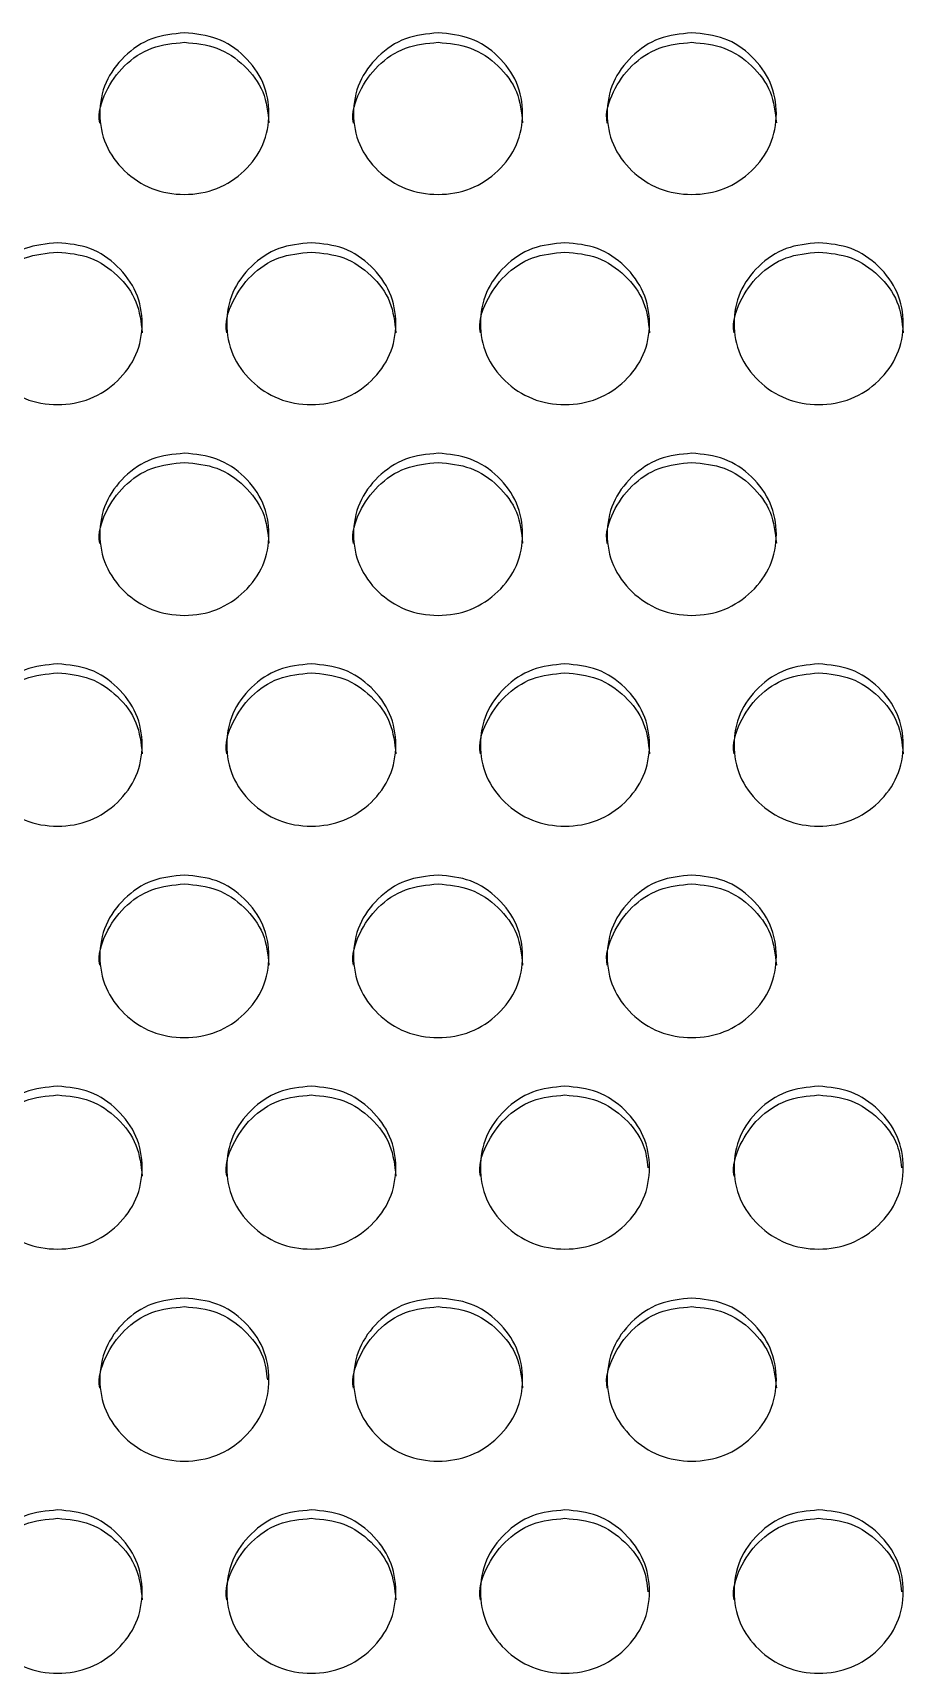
# Model space of a CAD drawing. Header units: millimetres. Extents: x 0.6 to 29.2, y 0.5 to 20.5.
# Drawn here: x 13.367 to 13.641, y 11.007 to 11.524 of the extents above; entities that cross this region are included whole.
import ezdxf

# ---------------------------------------------------------------- set-up
doc = ezdxf.new("R2010")
doc.units = ezdxf.units.MM

msp = doc.modelspace()

# ---------------------------------------------------------------- linework, layer by layer
for points, knots in [([(13.41468, 11.52441), (13.41819, 11.52407), (13.42521, 11.52339), (13.43397, 11.51733), (13.44011, 11.50901), (13.44197, 11.49894), (13.44011, 11.48888), (13.43398, 11.4805), (13.42522, 11.47464), (13.41468, 11.47286), (13.40415, 11.47464), (13.39538, 11.48051), (13.38926, 11.48888), (13.3874, 11.49894), (13.38926, 11.50901), (13.39538, 11.51733), (13.40415, 11.52337), (13.41117, 11.52406), (13.41468, 11.52441)], [0, 0, 0, 0, 0.062436, 0.124973, 0.187531, 0.249981, 0.312541, 0.374986, 0.437548, 0.499992, 0.562546, 0.624997, 0.687552, 0.750004, 0.812563, 0.87501, 0.937471, 1, 1, 1, 1]), ([(13.49468, 11.52441), (13.49819, 11.52407), (13.50521, 11.52339), (13.51397, 11.51733), (13.52011, 11.50901), (13.52197, 11.49894), (13.52011, 11.48888), (13.51398, 11.4805), (13.50522, 11.47464), (13.49468, 11.47286), (13.48415, 11.47464), (13.47538, 11.48051), (13.46926, 11.48888), (13.4674, 11.49894), (13.46926, 11.50901), (13.47538, 11.51733), (13.48415, 11.52337), (13.49117, 11.52406), (13.49468, 11.52441)], [0, 0, 0, 0, 0.062436, 0.124971, 0.187529, 0.249979, 0.312539, 0.374983, 0.437547, 0.499992, 0.562543, 0.624996, 0.687552, 0.750003, 0.812562, 0.875009, 0.937471, 1, 1, 1, 1]), ([(13.57468, 11.52441), (13.57819, 11.52407), (13.58521, 11.52339), (13.59397, 11.51733), (13.60011, 11.50901), (13.60197, 11.49894), (13.60011, 11.48888), (13.59398, 11.4805), (13.58522, 11.47464), (13.57468, 11.47286), (13.56415, 11.47464), (13.55538, 11.48051), (13.54926, 11.48888), (13.54739, 11.49894), (13.54926, 11.50901), (13.55538, 11.51733), (13.56415, 11.52337), (13.57117, 11.52406), (13.57468, 11.52441)], [0, 0, 0, 0, 0.062438, 0.124973, 0.187531, 0.249981, 0.312541, 0.374985, 0.437549, 0.499993, 0.562546, 0.624997, 0.687553, 0.750005, 0.812564, 0.87501, 0.937473, 1, 1, 1, 1]), ([(13.38802, 11.49595), (13.38802, 11.49596), (13.38735, 11.49922), (13.38957, 11.50608), (13.3953, 11.51434), (13.40417, 11.52039), (13.41118, 11.52108), (13.41468, 11.52142)], [0, 0, 0, 0, 0.000448, 0.250489, 0.500129, 0.749903, 1, 1, 1, 1]), ([(13.41468, 11.52142), (13.41819, 11.52109), (13.42522, 11.52041), (13.43393, 11.51435), (13.44027, 11.50605), (13.44099, 11.49934), (13.44135, 11.496)], [0, 0, 0, 0, 0.249956, 0.500263, 0.750582, 1, 1, 1, 1]), ([(13.46802, 11.49595), (13.46802, 11.49596), (13.46735, 11.49922), (13.46957, 11.50608), (13.4753, 11.51434), (13.48417, 11.52039), (13.49118, 11.52108), (13.49468, 11.52142)], [0, 0, 0, 0, 0.000448, 0.250486, 0.500131, 0.749904, 1, 1, 1, 1]), ([(13.49468, 11.52142), (13.49819, 11.52109), (13.50522, 11.52041), (13.51393, 11.51435), (13.52027, 11.50605), (13.52099, 11.49934), (13.52135, 11.496)], [0, 0, 0, 0, 0.2499574, 0.5002578, 0.7505785, 1, 1, 1, 1]), ([(13.54802, 11.49595), (13.54802, 11.49596), (13.54735, 11.49922), (13.54957, 11.50608), (13.5553, 11.51434), (13.56417, 11.52039), (13.57118, 11.52108), (13.57468, 11.52142)], [0, 0, 0, 0, 0.000448, 0.250489, 0.500129, 0.749912, 1, 1, 1, 1]), ([(13.57468, 11.52142), (13.57819, 11.52109), (13.58522, 11.52041), (13.59393, 11.51435), (13.60027, 11.50605), (13.60099, 11.49934), (13.60135, 11.496)], [0, 0, 0, 0, 0.249964, 0.500262, 0.750581, 1, 1, 1, 1]), ([(13.34802, 11.42976), (13.34802, 11.42976), (13.34735, 11.43304), (13.34957, 11.4399), (13.3553, 11.44817), (13.36417, 11.45423), (13.37118, 11.45492), (13.37468, 11.45527)], [0, 0, 0, 0, 0.000446, 0.250486, 0.50013, 0.749903, 1, 1, 1, 1]), ([(13.37468, 11.4582), (13.37819, 11.45787), (13.38521, 11.45719), (13.39397, 11.45111), (13.40011, 11.44278), (13.40197, 11.43269), (13.40011, 11.42262), (13.39398, 11.41423), (13.38522, 11.40836), (13.37468, 11.40657), (13.36415, 11.40836), (13.35538, 11.41423), (13.34926, 11.42262), (13.3474, 11.4327), (13.34926, 11.44278), (13.35539, 11.45111), (13.36415, 11.45717), (13.37117, 11.45786), (13.37468, 11.4582)], [0, 0, 0, 0, 0.062436, 0.124971, 0.18753, 0.24998, 0.31254, 0.374984, 0.437548, 0.499992, 0.562543, 0.624996, 0.687552, 0.750003, 0.812562, 0.875009, 0.937471, 1, 1, 1, 1]), ([(13.37468, 11.45527), (13.37819, 11.45493), (13.38522, 11.45425), (13.39393, 11.44818), (13.40027, 11.43987), (13.40099, 11.43315), (13.40135, 11.4298)], [0, 0, 0, 0, 0.249956, 0.500256, 0.750581, 1, 1, 1, 1]), ([(13.42802, 11.42976), (13.42802, 11.42976), (13.42735, 11.43304), (13.42957, 11.4399), (13.4353, 11.44817), (13.44417, 11.45423), (13.45118, 11.45492), (13.45468, 11.45527)], [0, 0, 0, 0, 0.0004462, 0.2504893, 0.5001357, 0.7499109, 1, 1, 1, 1]), ([(13.45468, 11.4582), (13.45819, 11.45787), (13.46521, 11.45719), (13.47397, 11.45111), (13.48011, 11.44278), (13.48197, 11.43269), (13.48011, 11.42262), (13.47398, 11.41423), (13.46522, 11.40836), (13.45468, 11.40657), (13.44415, 11.40836), (13.43538, 11.41423), (13.42926, 11.42262), (13.42739, 11.4327), (13.42926, 11.44278), (13.43539, 11.45111), (13.44415, 11.45717), (13.45117, 11.45786), (13.45468, 11.4582)], [0, 0, 0, 0, 0.062438, 0.124974, 0.187531, 0.249982, 0.312541, 0.374985, 0.437549, 0.499993, 0.562544, 0.624997, 0.687553, 0.750005, 0.812564, 0.875011, 0.937473, 1, 1, 1, 1]), ([(13.45468, 11.45527), (13.45819, 11.45493), (13.46522, 11.45425), (13.47393, 11.44818), (13.48027, 11.43987), (13.48099, 11.43315), (13.48135, 11.4298)], [0, 0, 0, 0, 0.249964, 0.500263, 0.75058, 1, 1, 1, 1]), ([(13.50802, 11.42976), (13.50802, 11.42976), (13.50735, 11.43304), (13.50957, 11.4399), (13.5153, 11.44817), (13.52417, 11.45423), (13.53118, 11.45492), (13.53468, 11.45527)], [0, 0, 0, 0, 0.000446, 0.250486, 0.50013, 0.749903, 1, 1, 1, 1]), ([(13.53468, 11.4582), (13.53819, 11.45787), (13.54521, 11.45719), (13.55397, 11.45111), (13.56011, 11.44278), (13.56197, 11.43269), (13.56011, 11.42262), (13.55398, 11.41423), (13.54522, 11.40836), (13.53468, 11.40657), (13.52415, 11.40836), (13.51538, 11.41423), (13.50926, 11.42262), (13.5074, 11.4327), (13.50926, 11.44278), (13.51538, 11.45111), (13.52415, 11.45717), (13.53117, 11.45786), (13.53468, 11.4582)], [0, 0, 0, 0, 0.062436, 0.1249731, 0.1875305, 0.2499806, 0.3125398, 0.374985, 0.437549, 0.4999908, 0.562544, 0.6249971, 0.6875513, 0.7500035, 0.8125622, 0.8750091, 0.9374707, 1, 1, 1, 1]), ([(13.53468, 11.45527), (13.53819, 11.45493), (13.54522, 11.45425), (13.55393, 11.44818), (13.56027, 11.43987), (13.56099, 11.43315), (13.56135, 11.4298)], [0, 0, 0, 0, 0.249955, 0.500263, 0.750581, 1, 1, 1, 1]), ([(13.58802, 11.42976), (13.58802, 11.42976), (13.58742, 11.43305), (13.58953, 11.4399), (13.59531, 11.44817), (13.60417, 11.45423), (13.61118, 11.45492), (13.61468, 11.45527)], [0, 0, 0, 0, 0.000445, 0.250487, 0.500134, 0.74991, 1, 1, 1, 1]), ([(13.61468, 11.4582), (13.61819, 11.45787), (13.62521, 11.45719), (13.63397, 11.45111), (13.64011, 11.44278), (13.64197, 11.43269), (13.64011, 11.42262), (13.63398, 11.41423), (13.62522, 11.40836), (13.61468, 11.40657), (13.60415, 11.40836), (13.59538, 11.41423), (13.58926, 11.42262), (13.5874, 11.4327), (13.58926, 11.44278), (13.59539, 11.45111), (13.60415, 11.45717), (13.61117, 11.45786), (13.61468, 11.4582)], [0, 0, 0, 0, 0.0624384, 0.1249737, 0.1875312, 0.2499818, 0.3125415, 0.3749855, 0.4375496, 0.4999938, 0.5625447, 0.624998, 0.6875536, 0.7500054, 0.8125642, 0.8750112, 0.9374729, 1, 1, 1, 1]), ([(13.61468, 11.45527), (13.61819, 11.45493), (13.62522, 11.45425), (13.63393, 11.44818), (13.64027, 11.43987), (13.64099, 11.43315), (13.64135, 11.4298)], [0, 0, 0, 0, 0.249964, 0.500263, 0.75058, 1, 1, 1, 1]), ([(13.38802, 11.36336), (13.38802, 11.36336), (13.38735, 11.36664), (13.38957, 11.37352), (13.3953, 11.3818), (13.40417, 11.38787), (13.41118, 11.38856), (13.41468, 11.38891)], [0, 0, 0, 0, 0.000446, 0.250489, 0.500129, 0.749903, 1, 1, 1, 1]), ([(13.41468, 11.3918), (13.41819, 11.39146), (13.42521, 11.39078), (13.43397, 11.38469), (13.44011, 11.37635), (13.44197, 11.36624), (13.44011, 11.35616), (13.43398, 11.34775), (13.42522, 11.34187), (13.41468, 11.34008), (13.40415, 11.34187), (13.39538, 11.34775), (13.38926, 11.35615), (13.3874, 11.36625), (13.38926, 11.37635), (13.39538, 11.38469), (13.40415, 11.39076), (13.41117, 11.39145), (13.41468, 11.3918)], [0, 0, 0, 0, 0.062436, 0.124973, 0.18753, 0.249981, 0.31254, 0.374986, 0.437548, 0.499992, 0.562545, 0.624996, 0.687552, 0.750004, 0.812564, 0.875009, 0.937471, 1, 1, 1, 1]), ([(13.41468, 11.38891), (13.41819, 11.38857), (13.42522, 11.38789), (13.43393, 11.38181), (13.44027, 11.37348), (13.44099, 11.36676), (13.44135, 11.3634)], [0, 0, 0, 0, 0.249956, 0.500263, 0.750583, 1, 1, 1, 1]), ([(13.46802, 11.36336), (13.46802, 11.36336), (13.46735, 11.36664), (13.46957, 11.37352), (13.4753, 11.3818), (13.48417, 11.38787), (13.49118, 11.38856), (13.49468, 11.38891)], [0, 0, 0, 0, 0.000446, 0.250486, 0.500131, 0.749904, 1, 1, 1, 1]), ([(13.49468, 11.3918), (13.49819, 11.39146), (13.50521, 11.39078), (13.51397, 11.38469), (13.52011, 11.37635), (13.52197, 11.36624), (13.52011, 11.35616), (13.51398, 11.34775), (13.50522, 11.34187), (13.49468, 11.34008), (13.48415, 11.34187), (13.47538, 11.34775), (13.46926, 11.35615), (13.4674, 11.36625), (13.46926, 11.37635), (13.47538, 11.38469), (13.48415, 11.39076), (13.49117, 11.39145), (13.49468, 11.3918)], [0, 0, 0, 0, 0.062436, 0.124971, 0.187529, 0.249979, 0.312539, 0.374983, 0.437547, 0.499991, 0.562542, 0.624995, 0.687551, 0.750003, 0.812562, 0.875009, 0.937471, 1, 1, 1, 1]), ([(13.49468, 11.38891), (13.49819, 11.38857), (13.50522, 11.38789), (13.51393, 11.38181), (13.52027, 11.37348), (13.52099, 11.36676), (13.52135, 11.3634)], [0, 0, 0, 0, 0.249957, 0.500258, 0.75058, 1, 1, 1, 1]), ([(13.54802, 11.36336), (13.54802, 11.36336), (13.54735, 11.36664), (13.54957, 11.37352), (13.5553, 11.3818), (13.56417, 11.38787), (13.57118, 11.38856), (13.57468, 11.38891)], [0, 0, 0, 0, 0.000446, 0.25049, 0.50013, 0.749912, 1, 1, 1, 1]), ([(13.57468, 11.3918), (13.57819, 11.39146), (13.58521, 11.39078), (13.59397, 11.38469), (13.60011, 11.37635), (13.60197, 11.36624), (13.60011, 11.35616), (13.59398, 11.34775), (13.58522, 11.34187), (13.57468, 11.34008), (13.56415, 11.34187), (13.55538, 11.34775), (13.54926, 11.35615), (13.54739, 11.36625), (13.54926, 11.37635), (13.55538, 11.38469), (13.56415, 11.39076), (13.57117, 11.39145), (13.57468, 11.3918)], [0, 0, 0, 0, 0.0624384, 0.1249733, 0.1875305, 0.2499812, 0.3125405, 0.3749845, 0.4375486, 0.4999927, 0.5625458, 0.6249969, 0.6875527, 0.750005, 0.8125644, 0.8750095, 0.937473, 1, 1, 1, 1]), ([(13.57468, 11.38891), (13.57819, 11.38857), (13.58522, 11.38789), (13.59393, 11.38181), (13.60027, 11.37348), (13.60099, 11.36676), (13.60135, 11.3634)], [0, 0, 0, 0, 0.249964, 0.500263, 0.750582, 1, 1, 1, 1]), ([(13.34802, 11.29695), (13.34802, 11.29696), (13.34735, 11.30024), (13.34957, 11.30713), (13.3553, 11.31542), (13.36417, 11.32151), (13.37118, 11.3222), (13.37468, 11.32255)], [0, 0, 0, 0, 0.000446, 0.250485, 0.50013, 0.749904, 1, 1, 1, 1]), ([(13.37468, 11.32538), (13.37819, 11.32504), (13.38521, 11.32436), (13.39397, 11.31827), (13.40011, 11.30991), (13.40197, 11.29979), (13.40011, 11.28969), (13.39398, 11.28127), (13.38522, 11.27538), (13.37468, 11.27359), (13.36415, 11.27538), (13.35538, 11.28127), (13.34926, 11.28968), (13.3474, 11.29979), (13.34926, 11.30991), (13.35539, 11.31826), (13.36415, 11.32434), (13.37117, 11.32503), (13.37468, 11.32538)], [0, 0, 0, 0, 0.062436, 0.124971, 0.18753, 0.24998, 0.31254, 0.374983, 0.437548, 0.499992, 0.562543, 0.624996, 0.687552, 0.750003, 0.812562, 0.875009, 0.937471, 1, 1, 1, 1]), ([(13.37468, 11.32255), (13.37819, 11.32221), (13.38522, 11.32152), (13.39393, 11.31544), (13.40027, 11.30709), (13.40099, 11.30036), (13.40135, 11.297)], [0, 0, 0, 0, 0.2499564, 0.5002568, 0.7505815, 1, 1, 1, 1]), ([(13.42802, 11.29695), (13.42802, 11.29696), (13.42735, 11.30024), (13.42957, 11.30713), (13.4353, 11.31542), (13.44417, 11.32151), (13.45118, 11.3222), (13.45468, 11.32255)], [0, 0, 0, 0, 0.000446, 0.250488, 0.500135, 0.749911, 1, 1, 1, 1]), ([(13.45468, 11.32538), (13.45819, 11.32504), (13.46521, 11.32436), (13.47397, 11.31827), (13.48011, 11.30991), (13.48197, 11.29979), (13.48011, 11.28969), (13.47398, 11.28127), (13.46522, 11.27538), (13.45468, 11.27359), (13.44415, 11.27538), (13.43538, 11.28127), (13.42926, 11.28968), (13.42739, 11.29979), (13.42926, 11.30991), (13.43539, 11.31826), (13.44415, 11.32434), (13.45117, 11.32503), (13.45468, 11.32538)], [0, 0, 0, 0, 0.062438, 0.124974, 0.187531, 0.249981, 0.312541, 0.374985, 0.437549, 0.499993, 0.562544, 0.624997, 0.687553, 0.750005, 0.812565, 0.875011, 0.937473, 1, 1, 1, 1]), ([(13.45468, 11.32255), (13.45819, 11.32221), (13.46522, 11.32152), (13.47393, 11.31544), (13.48027, 11.30709), (13.48099, 11.30036), (13.48135, 11.297)], [0, 0, 0, 0, 0.249964, 0.500263, 0.750581, 1, 1, 1, 1]), ([(13.50802, 11.29695), (13.50802, 11.29696), (13.50735, 11.30024), (13.50957, 11.30713), (13.5153, 11.31542), (13.52417, 11.32151), (13.53118, 11.3222), (13.53468, 11.32255)], [0, 0, 0, 0, 0.000446, 0.250485, 0.50013, 0.749904, 1, 1, 1, 1]), ([(13.53468, 11.32538), (13.53819, 11.32504), (13.54521, 11.32436), (13.55397, 11.31827), (13.56011, 11.30991), (13.56197, 11.29979), (13.56011, 11.28969), (13.55398, 11.28127), (13.54522, 11.27538), (13.53468, 11.27359), (13.52415, 11.27538), (13.51538, 11.28127), (13.50926, 11.28968), (13.5074, 11.29979), (13.50926, 11.30991), (13.51538, 11.31826), (13.52415, 11.32434), (13.53117, 11.32503), (13.53468, 11.32538)], [0, 0, 0, 0, 0.062436, 0.124973, 0.18753, 0.24998, 0.31254, 0.374985, 0.437549, 0.499991, 0.562544, 0.624997, 0.687552, 0.750003, 0.812562, 0.875009, 0.937471, 1, 1, 1, 1]), ([(13.53468, 11.32255), (13.53819, 11.32221), (13.54522, 11.32152), (13.55393, 11.31544), (13.56027, 11.30709), (13.56099, 11.30036), (13.56135, 11.297)], [0, 0, 0, 0, 0.249956, 0.500263, 0.750582, 1, 1, 1, 1]), ([(13.58802, 11.29695), (13.58802, 11.29696), (13.58742, 11.30025), (13.58953, 11.30713), (13.59531, 11.31542), (13.60417, 11.32151), (13.61118, 11.3222), (13.61468, 11.32255)], [0, 0, 0, 0, 0.000444, 0.250486, 0.500134, 0.74991, 1, 1, 1, 1]), ([(13.61468, 11.32538), (13.61819, 11.32504), (13.62521, 11.32436), (13.63397, 11.31827), (13.64011, 11.30991), (13.64197, 11.29979), (13.64011, 11.28969), (13.63398, 11.28127), (13.62522, 11.27538), (13.61468, 11.27359), (13.60415, 11.27538), (13.59538, 11.28127), (13.58926, 11.28968), (13.5874, 11.29979), (13.58926, 11.30991), (13.59539, 11.31826), (13.60415, 11.32434), (13.61117, 11.32503), (13.61468, 11.32538)], [0, 0, 0, 0, 0.0624384, 0.1249736, 0.1875311, 0.2499815, 0.3125414, 0.3749852, 0.4375495, 0.4999937, 0.5625446, 0.6249978, 0.6875539, 0.7500052, 0.8125645, 0.8750112, 0.937473, 1, 1, 1, 1]), ([(13.61468, 11.32255), (13.61819, 11.32221), (13.62522, 11.32152), (13.63393, 11.31544), (13.64027, 11.30709), (13.64099, 11.30036), (13.64135, 11.297)], [0, 0, 0, 0, 0.249964, 0.500263, 0.750581, 1, 1, 1, 1]), ([(13.41468, 11.25877), (13.41819, 11.25842), (13.42521, 11.25774), (13.43397, 11.25164), (13.44011, 11.24327), (13.44197, 11.23313), (13.44011, 11.22302), (13.43398, 11.21458), (13.42522, 11.20869), (13.41468, 11.2069), (13.40415, 11.20869), (13.39538, 11.21459), (13.38926, 11.22301), (13.3874, 11.23314), (13.38926, 11.24327), (13.39538, 11.25164), (13.40415, 11.25772), (13.41117, 11.25842), (13.41468, 11.25877)], [0, 0, 0, 0, 0.062436, 0.124973, 0.18753, 0.249981, 0.312541, 0.374986, 0.437548, 0.499992, 0.562546, 0.624997, 0.687552, 0.750004, 0.812564, 0.875009, 0.937471, 1, 1, 1, 1]), ([(13.49468, 11.25877), (13.49819, 11.25842), (13.50521, 11.25774), (13.51397, 11.25164), (13.52011, 11.24327), (13.52197, 11.23313), (13.52011, 11.22302), (13.51398, 11.21458), (13.50522, 11.20869), (13.49468, 11.2069), (13.48415, 11.20869), (13.47538, 11.21459), (13.46926, 11.22301), (13.4674, 11.23314), (13.46926, 11.24327), (13.47538, 11.25164), (13.48415, 11.25772), (13.49117, 11.25842), (13.49468, 11.25877)], [0, 0, 0, 0, 0.062436, 0.124971, 0.187529, 0.249979, 0.312539, 0.374983, 0.437547, 0.499992, 0.562543, 0.624996, 0.687551, 0.750003, 0.812562, 0.875009, 0.937471, 1, 1, 1, 1]), ([(13.57468, 11.25877), (13.57819, 11.25842), (13.58521, 11.25774), (13.59397, 11.25164), (13.60011, 11.24327), (13.60197, 11.23313), (13.60011, 11.22302), (13.59398, 11.21458), (13.58522, 11.20869), (13.57468, 11.2069), (13.56415, 11.20869), (13.55538, 11.21459), (13.54926, 11.22301), (13.54739, 11.23314), (13.54926, 11.24327), (13.55538, 11.25164), (13.56415, 11.25772), (13.57117, 11.25842), (13.57468, 11.25877)], [0, 0, 0, 0, 0.062438, 0.124973, 0.187531, 0.249981, 0.312541, 0.374985, 0.437549, 0.499993, 0.562546, 0.624997, 0.687553, 0.750005, 0.812564, 0.875009, 0.937473, 1, 1, 1, 1]), ([(13.38802, 11.23035), (13.38802, 11.23036), (13.38735, 11.23364), (13.38957, 11.24054), (13.3953, 11.24885), (13.40417, 11.25494), (13.41118, 11.25563), (13.41468, 11.25598)], [0, 0, 0, 0, 0.000444, 0.250489, 0.500129, 0.749903, 1, 1, 1, 1]), ([(13.41468, 11.25598), (13.41819, 11.25564), (13.42522, 11.25496), (13.43393, 11.24886), (13.44027, 11.2405), (13.44099, 11.23376), (13.44135, 11.23039)], [0, 0, 0, 0, 0.249955, 0.500263, 0.750582, 1, 1, 1, 1]), ([(13.46802, 11.23035), (13.46802, 11.23036), (13.46735, 11.23364), (13.46957, 11.24054), (13.4753, 11.24885), (13.48417, 11.25494), (13.49118, 11.25563), (13.49468, 11.25598)], [0, 0, 0, 0, 0.000444, 0.250487, 0.500131, 0.749903, 1, 1, 1, 1]), ([(13.49468, 11.25598), (13.49819, 11.25564), (13.50522, 11.25496), (13.51393, 11.24886), (13.52027, 11.2405), (13.52099, 11.23376), (13.52135, 11.23039)], [0, 0, 0, 0, 0.249957, 0.500258, 0.750578, 1, 1, 1, 1]), ([(13.54802, 11.23035), (13.54802, 11.23036), (13.54734, 11.23364), (13.54957, 11.24054), (13.5553, 11.24885), (13.56417, 11.25494), (13.57118, 11.25563), (13.57468, 11.25598)], [0, 0, 0, 0, 0.000444, 0.25049, 0.50013, 0.749912, 1, 1, 1, 1]), ([(13.57468, 11.25598), (13.57819, 11.25564), (13.58522, 11.25496), (13.59393, 11.24886), (13.60027, 11.2405), (13.60099, 11.23376), (13.60135, 11.23039)], [0, 0, 0, 0, 0.249964, 0.500262, 0.750581, 1, 1, 1, 1]), ([(13.37468, 11.19215), (13.37819, 11.19181), (13.38521, 11.19112), (13.39397, 11.18501), (13.40011, 11.17663), (13.40197, 11.16648), (13.40011, 11.15635), (13.39398, 11.1479), (13.38522, 11.14199), (13.37468, 11.1402), (13.36415, 11.142), (13.35538, 11.1479), (13.34926, 11.15634), (13.3474, 11.16648), (13.34926, 11.17663), (13.35539, 11.18501), (13.36415, 11.1911), (13.37117, 11.1918), (13.37468, 11.19215)], [0, 0, 0, 0, 0.062436, 0.124971, 0.18753, 0.24998, 0.312539, 0.374984, 0.437548, 0.499992, 0.562543, 0.624996, 0.687552, 0.750003, 0.812562, 0.875009, 0.937471, 1, 1, 1, 1]), ([(13.45468, 11.19215), (13.45819, 11.19181), (13.46521, 11.19112), (13.47397, 11.18501), (13.48011, 11.17663), (13.48197, 11.16648), (13.48011, 11.15635), (13.47398, 11.1479), (13.46522, 11.14199), (13.45468, 11.1402), (13.44415, 11.142), (13.43538, 11.1479), (13.42926, 11.15634), (13.42739, 11.16648), (13.42926, 11.17663), (13.43539, 11.18501), (13.44415, 11.1911), (13.45117, 11.1918), (13.45468, 11.19215)], [0, 0, 0, 0, 0.0624383, 0.1249734, 0.1875308, 0.2499813, 0.3125408, 0.3749852, 0.437549, 0.4999933, 0.5625442, 0.6249975, 0.687553, 0.7500051, 0.8125646, 0.8750116, 0.9374731, 1, 1, 1, 1]), ([(13.53468, 11.19215), (13.53819, 11.19181), (13.54521, 11.19112), (13.55397, 11.18501), (13.56011, 11.17663), (13.56197, 11.16648), (13.56011, 11.15635), (13.55398, 11.1479), (13.54522, 11.14199), (13.53468, 11.1402), (13.52415, 11.142), (13.51538, 11.1479), (13.50926, 11.15634), (13.5074, 11.16648), (13.50926, 11.17663), (13.51538, 11.18501), (13.52415, 11.1911), (13.53117, 11.1918), (13.53468, 11.19215)], [0, 0, 0, 0, 0.062436, 0.124973, 0.18753, 0.24998, 0.312539, 0.374985, 0.437549, 0.499991, 0.562544, 0.624997, 0.687551, 0.750003, 0.812562, 0.875009, 0.937471, 1, 1, 1, 1]), ([(13.61468, 11.19215), (13.61819, 11.19181), (13.62521, 11.19112), (13.63397, 11.18501), (13.64011, 11.17663), (13.64197, 11.16648), (13.64011, 11.15635), (13.63398, 11.1479), (13.62522, 11.14199), (13.61468, 11.1402), (13.60415, 11.142), (13.59538, 11.1479), (13.58926, 11.15634), (13.5874, 11.16648), (13.58926, 11.17663), (13.59539, 11.18501), (13.60415, 11.1911), (13.61117, 11.1918), (13.61468, 11.19215)], [0, 0, 0, 0, 0.062438, 0.124974, 0.187531, 0.249982, 0.312541, 0.374986, 0.437549, 0.499994, 0.562545, 0.624998, 0.687554, 0.750005, 0.812564, 0.875011, 0.937473, 1, 1, 1, 1]), ([(13.34802, 11.16374), (13.34802, 11.16375), (13.34735, 11.16704), (13.34957, 11.17395), (13.3553, 11.18227), (13.36417, 11.18837), (13.37118, 11.18907), (13.37468, 11.18941)], [0, 0, 0, 0, 0.0004465, 0.2504858, 0.5001305, 0.7499037, 1, 1, 1, 1]), ([(13.37468, 11.18941), (13.37819, 11.18907), (13.38522, 11.18839), (13.39393, 11.18228), (13.40027, 11.17391), (13.40099, 11.16716), (13.40135, 11.16379)], [0, 0, 0, 0, 0.249956, 0.500257, 0.750582, 1, 1, 1, 1]), ([(13.42802, 11.16374), (13.42802, 11.16375), (13.42735, 11.16704), (13.42957, 11.17395), (13.4353, 11.18227), (13.44417, 11.18837), (13.45118, 11.18907), (13.45468, 11.18941)], [0, 0, 0, 0, 0.0004465, 0.2504895, 0.500136, 0.7499111, 1, 1, 1, 1]), ([(13.45468, 11.18941), (13.45819, 11.18907), (13.46522, 11.18839), (13.47393, 11.18228), (13.48027, 11.17391), (13.48099, 11.16716), (13.48135, 11.16379)], [0, 0, 0, 0, 0.249964, 0.500264, 0.750582, 1, 1, 1, 1]), ([(13.50802, 11.16374), (13.50802, 11.16375), (13.50735, 11.16704), (13.50957, 11.17395), (13.5153, 11.18227), (13.52417, 11.18837), (13.53118, 11.18907), (13.53468, 11.18941)], [0, 0, 0, 0, 0.0004465, 0.2504858, 0.5001305, 0.7499037, 1, 1, 1, 1]), ([(13.53468, 11.18941), (13.5382, 11.18907), (13.54523, 11.18839), (13.55389, 11.18227), (13.55984, 11.1747), (13.56054, 11.16886), (13.56083, 11.16639)], [0, 0, 0, 0, 0.267665, 0.535708, 0.803762, 1, 1, 1, 1]), ([(13.58802, 11.16374), (13.58802, 11.16375), (13.58742, 11.16705), (13.58953, 11.17395), (13.59531, 11.18227), (13.60417, 11.18837), (13.61118, 11.18906), (13.61468, 11.18941)], [0, 0, 0, 0, 0.000445, 0.250487, 0.500134, 0.74991, 1, 1, 1, 1]), ([(13.61468, 11.18941), (13.6182, 11.18907), (13.62523, 11.18839), (13.63389, 11.18227), (13.63984, 11.1747), (13.64054, 11.16886), (13.64083, 11.16639)], [0, 0, 0, 0, 0.2676747, 0.5357085, 0.8037622, 1, 1, 1, 1]), ([(13.41468, 11.12533), (13.41819, 11.12499), (13.42521, 11.12431), (13.43397, 11.11819), (13.44011, 11.1098), (13.44197, 11.09963), (13.44011, 11.08948), (13.43398, 11.08102), (13.42522, 11.07511), (13.41468, 11.07331), (13.40415, 11.07511), (13.39538, 11.08102), (13.38926, 11.08948), (13.3874, 11.09963), (13.38926, 11.10979), (13.39538, 11.11818), (13.40415, 11.12429), (13.41117, 11.12498), (13.41468, 11.12533)], [0, 0, 0, 0, 0.062436, 0.1249734, 0.1875306, 0.2499807, 0.3125408, 0.3749859, 0.4375479, 0.4999921, 0.5625453, 0.6249966, 0.6875523, 0.7500045, 0.8125635, 0.8750091, 0.9374706, 1, 1, 1, 1]), ([(13.49468, 11.12533), (13.49819, 11.12499), (13.50521, 11.12431), (13.51397, 11.11819), (13.52011, 11.1098), (13.52197, 11.09963), (13.52011, 11.08948), (13.51398, 11.08102), (13.50522, 11.07511), (13.49468, 11.07331), (13.48415, 11.07511), (13.47538, 11.08102), (13.46926, 11.08948), (13.4674, 11.09963), (13.46926, 11.10979), (13.47538, 11.11818), (13.48415, 11.12429), (13.49117, 11.12498), (13.49468, 11.12533)], [0, 0, 0, 0, 0.062436, 0.124972, 0.187529, 0.249979, 0.312539, 0.374983, 0.437547, 0.499991, 0.562542, 0.624996, 0.687551, 0.750003, 0.812562, 0.875009, 0.937471, 1, 1, 1, 1]), ([(13.57468, 11.12533), (13.57819, 11.12499), (13.58521, 11.12431), (13.59397, 11.11819), (13.60011, 11.1098), (13.60197, 11.09963), (13.60011, 11.08948), (13.59398, 11.08102), (13.58522, 11.07511), (13.57468, 11.07331), (13.56415, 11.07511), (13.55538, 11.08102), (13.54926, 11.08948), (13.54739, 11.09963), (13.54926, 11.10979), (13.55538, 11.11818), (13.56415, 11.12429), (13.57117, 11.12498), (13.57468, 11.12533)], [0, 0, 0, 0, 0.062438, 0.124974, 0.187531, 0.249981, 0.312541, 0.374985, 0.437549, 0.499993, 0.562546, 0.624997, 0.687553, 0.750005, 0.812564, 0.87501, 0.937473, 1, 1, 1, 1]), ([(13.38802, 11.09694), (13.38802, 11.09695), (13.38735, 11.10025), (13.38957, 11.10716), (13.3953, 11.11549), (13.40417, 11.1216), (13.41118, 11.1223), (13.41468, 11.12265)], [0, 0, 0, 0, 0.0004453, 0.2504886, 0.5001286, 0.7499027, 1, 1, 1, 1]), ([(13.41468, 11.12265), (13.4182, 11.12231), (13.42523, 11.12163), (13.43389, 11.11549), (13.43985, 11.10789), (13.44054, 11.10203), (13.44084, 11.09954)], [0, 0, 0, 0, 0.26729, 0.534957, 0.802635, 1, 1, 1, 1]), ([(13.46802, 11.09694), (13.46802, 11.09695), (13.46735, 11.10025), (13.46957, 11.10716), (13.4753, 11.11549), (13.48417, 11.1216), (13.49118, 11.1223), (13.49468, 11.12265)], [0, 0, 0, 0, 0.000445, 0.250486, 0.50013, 0.749904, 1, 1, 1, 1]), ([(13.49468, 11.12265), (13.49819, 11.12231), (13.50522, 11.12162), (13.51393, 11.11551), (13.52027, 11.10713), (13.52099, 11.10036), (13.52135, 11.09698)], [0, 0, 0, 0, 0.249957, 0.500259, 0.750579, 1, 1, 1, 1]), ([(13.54802, 11.09694), (13.54802, 11.09695), (13.54735, 11.10025), (13.54957, 11.10716), (13.5553, 11.11549), (13.56417, 11.1216), (13.57118, 11.1223), (13.57468, 11.12265)], [0, 0, 0, 0, 0.000445, 0.250489, 0.500129, 0.749912, 1, 1, 1, 1]), ([(13.57468, 11.12265), (13.57819, 11.12231), (13.58522, 11.12162), (13.59393, 11.11551), (13.60027, 11.10713), (13.60099, 11.10036), (13.60135, 11.09698)], [0, 0, 0, 0, 0.249964, 0.500264, 0.750582, 1, 1, 1, 1]), ([(13.37468, 11.05852), (13.37819, 11.05818), (13.38521, 11.05749), (13.39397, 11.05136), (13.40011, 11.04296), (13.40197, 11.03278), (13.40011, 11.02261), (13.39398, 11.01415), (13.38522, 11.00822), (13.37468, 11.00642), (13.36415, 11.00822), (13.35538, 11.01415), (13.34926, 11.02261), (13.3474, 11.03278), (13.34926, 11.04296), (13.35539, 11.05136), (13.36415, 11.05747), (13.37117, 11.05817), (13.37468, 11.05852)], [0, 0, 0, 0, 0.062436, 0.124971, 0.18753, 0.24998, 0.312539, 0.374983, 0.437548, 0.499992, 0.562543, 0.624996, 0.687552, 0.750004, 0.812562, 0.875009, 0.937471, 1, 1, 1, 1]), ([(13.45468, 11.05852), (13.45819, 11.05818), (13.46521, 11.05749), (13.47397, 11.05136), (13.48011, 11.04296), (13.48197, 11.03278), (13.48011, 11.02261), (13.47398, 11.01415), (13.46522, 11.00822), (13.45468, 11.00642), (13.44415, 11.00822), (13.43538, 11.01415), (13.42926, 11.02261), (13.42739, 11.03278), (13.42926, 11.04296), (13.43539, 11.05136), (13.44415, 11.05747), (13.45117, 11.05817), (13.45468, 11.05852)], [0, 0, 0, 0, 0.062438, 0.124973, 0.187531, 0.249981, 0.312541, 0.374985, 0.437549, 0.499993, 0.562544, 0.624998, 0.687553, 0.750005, 0.812565, 0.875011, 0.937473, 1, 1, 1, 1]), ([(13.53468, 11.05852), (13.53819, 11.05818), (13.54521, 11.05749), (13.55397, 11.05136), (13.56011, 11.04296), (13.56197, 11.03278), (13.56011, 11.02261), (13.55398, 11.01415), (13.54522, 11.00822), (13.53468, 11.00642), (13.52415, 11.00822), (13.51538, 11.01415), (13.50926, 11.02261), (13.5074, 11.03278), (13.50926, 11.04296), (13.51538, 11.05136), (13.52415, 11.05747), (13.53117, 11.05817), (13.53468, 11.05852)], [0, 0, 0, 0, 0.062436, 0.124973, 0.18753, 0.24998, 0.312539, 0.374985, 0.437549, 0.499991, 0.562544, 0.624997, 0.687552, 0.750004, 0.812562, 0.875009, 0.937471, 1, 1, 1, 1]), ([(13.61468, 11.05852), (13.61819, 11.05818), (13.62521, 11.05749), (13.63397, 11.05136), (13.64011, 11.04296), (13.64197, 11.03278), (13.64011, 11.02261), (13.63398, 11.01415), (13.62522, 11.00822), (13.61468, 11.00642), (13.60415, 11.00822), (13.59538, 11.01415), (13.58926, 11.02261), (13.5874, 11.03278), (13.58926, 11.04296), (13.59539, 11.05136), (13.60415, 11.05747), (13.61117, 11.05817), (13.61468, 11.05852)], [0, 0, 0, 0, 0.062439, 0.124974, 0.187531, 0.249981, 0.312541, 0.374985, 0.43755, 0.499994, 0.562545, 0.624998, 0.687554, 0.750006, 0.812564, 0.875011, 0.937473, 1, 1, 1, 1]), ([(13.34802, 11.03014), (13.34802, 11.03015), (13.34735, 11.03345), (13.34957, 11.04038), (13.3553, 11.04872), (13.36417, 11.05484), (13.37118, 11.05554), (13.37468, 11.05588)], [0, 0, 0, 0, 0.000448, 0.250485, 0.500132, 0.749904, 1, 1, 1, 1]), ([(13.37468, 11.05588), (13.37819, 11.05554), (13.38522, 11.05486), (13.39393, 11.04873), (13.40027, 11.04034), (13.40099, 11.03357), (13.40135, 11.03018)], [0, 0, 0, 0, 0.249957, 0.500257, 0.750582, 1, 1, 1, 1]), ([(13.42802, 11.03014), (13.42802, 11.03015), (13.42735, 11.03345), (13.42957, 11.04038), (13.4353, 11.04872), (13.44417, 11.05484), (13.45118, 11.05554), (13.45468, 11.05588)], [0, 0, 0, 0, 0.000448, 0.250489, 0.500137, 0.749911, 1, 1, 1, 1]), ([(13.45468, 11.05588), (13.45819, 11.05554), (13.46522, 11.05486), (13.47393, 11.04873), (13.48027, 11.04034), (13.48099, 11.03357), (13.48135, 11.03018)], [0, 0, 0, 0, 0.249965, 0.500263, 0.750582, 1, 1, 1, 1]), ([(13.50802, 11.03014), (13.50802, 11.03015), (13.50735, 11.03345), (13.50957, 11.04038), (13.5153, 11.04872), (13.52417, 11.05484), (13.53118, 11.05554), (13.53468, 11.05588)], [0, 0, 0, 0, 0.000448, 0.250485, 0.500132, 0.749904, 1, 1, 1, 1]), ([(13.53468, 11.05588), (13.5382, 11.05554), (13.54523, 11.05486), (13.55389, 11.04872), (13.55986, 11.04109), (13.56055, 11.0352), (13.56085, 11.03269)], [0, 0, 0, 0, 0.266917, 0.534209, 0.801514, 1, 1, 1, 1]), ([(13.58802, 11.03014), (13.58802, 11.03015), (13.58742, 11.03346), (13.58953, 11.04037), (13.59531, 11.04872), (13.60417, 11.05484), (13.61118, 11.05554), (13.61468, 11.05588)], [0, 0, 0, 0, 0.000446, 0.250487, 0.500135, 0.74991, 1, 1, 1, 1]), ([(13.61468, 11.05588), (13.6182, 11.05554), (13.62523, 11.05486), (13.63389, 11.04872), (13.63986, 11.04109), (13.64055, 11.0352), (13.64085, 11.03269)], [0, 0, 0, 0, 0.266926, 0.534209, 0.801513, 1, 1, 1, 1])]:
    msp.add_open_spline(points, degree=3, knots=knots)

doc.saveas('drawing.dxf')
